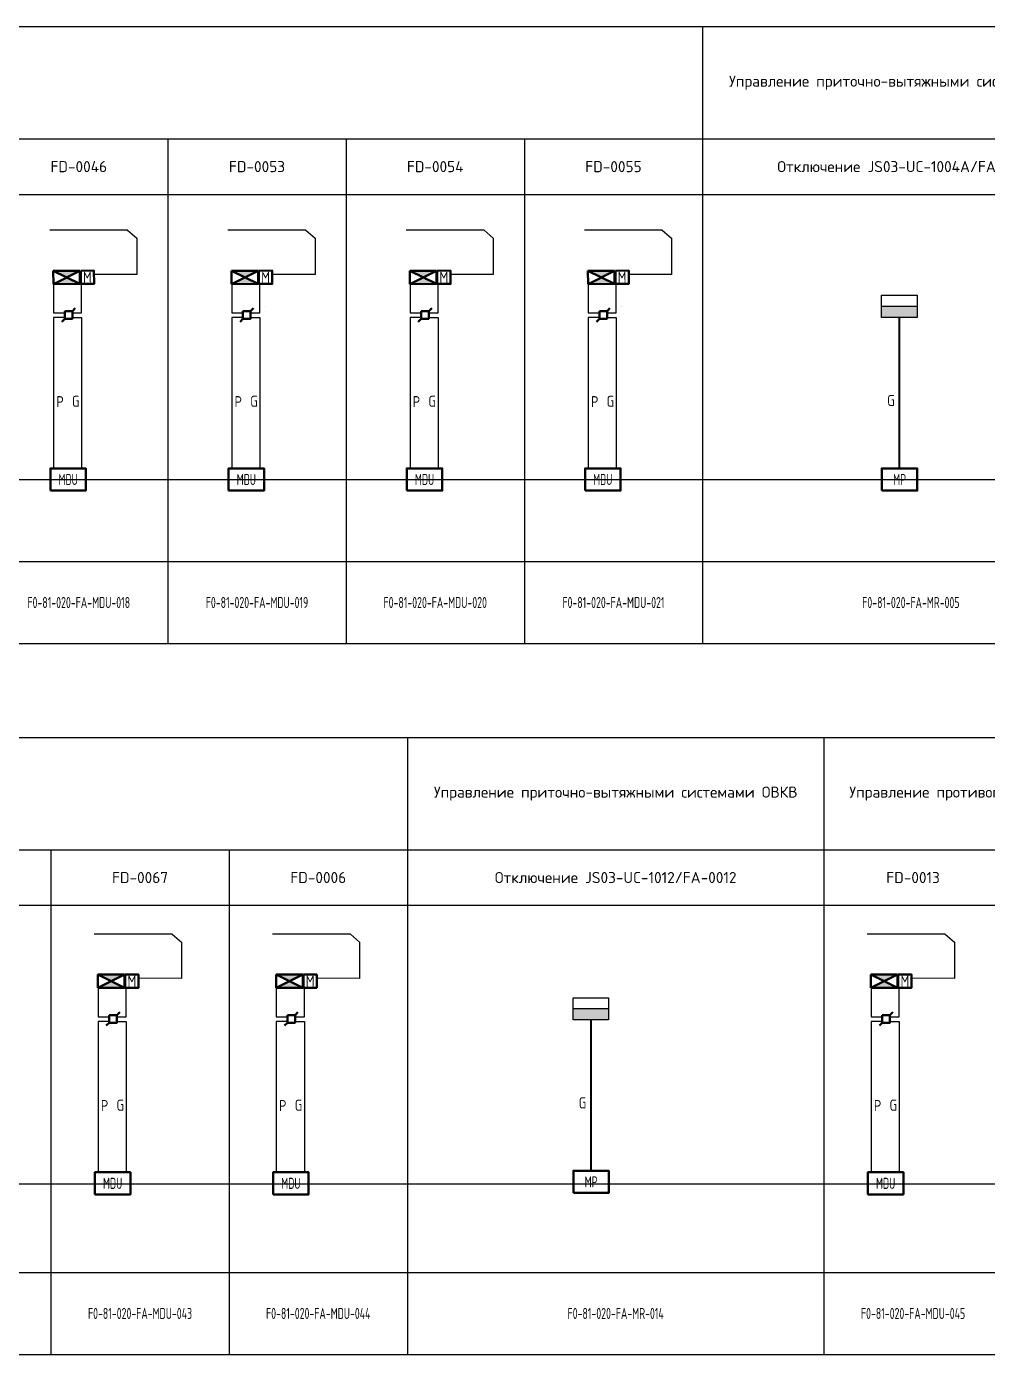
# Model space of a CAD drawing. Header units: millimetres. Extents: x 127230 to 906013, y -355313 to -209225.
# Drawn here: x 704124 to 725807, y -268161 to -238207 of the extents above; entities that cross this region are included whole.
import ezdxf
from ezdxf.enums import TextEntityAlignment as Align

# ---------------------------------------------------------------- set-up
doc = ezdxf.new("R2018")
doc.units = ezdxf.units.MM
doc.linetypes.add('Cплошная', pattern=[0])
for name, color, linetype, lineweight in [('14', 250, 'Continuous', 0), ('АТ_ПС_ИП_025', 1, 'Continuous', 25), ('АТ_ПС_ППКП_025', 5, 'Continuous', 25), ('АТ_ПС_Текст_025', 7, 'Continuous', 25), ('АТ_ПС_Трасса_100', 1, 'Continuous', 100)]:
    doc.layers.add(name, color=color, linetype=linetype, lineweight=lineweight)
doc.layers.add('ПС2', color=230, linetype='Continuous')
doc.styles.add('GLE_OASR_TextStyle', font='GOST2304A.ttf')
doc.styles.get("Standard").update_dxf_attribs({"font": 'gost_0.ttf'})
doc.styles.add('ГОСТ 2.304', font='CS_Gost2304.shx', dxfattribs={"width": 0.8})
doc.styles.add('Текст Т', font='isocpeur.ttf')

# ---------------------------------------------------------------- blocks, each defined once
blk = doc.blocks.new('*T90')
at = {"color": 7, "linetype": 'ByBlock', "transparency": 16777216}
for p, q in [((0, 0), (182448, 0)), ((0, 0), (0, -13917)), ((12084, 0), (12084, -13917)), ((16106, 0), (16106, -13917)), ((48279, 0), (48279, -3786)), ((56323, 0), (56323, -13917)), ((60344, 0), (60344, -13917)), ((68388, 0), (68388, -13917)), ((72409, 0), (72409, -13917)), ((81809, 0), (81809, -13917)), ((91209, 0), (91209, -13917)), ((100609, 0), (100609, -13917)), ((144848, 0), (144848, -13917)), ((154248, 0), (154248, -13917)), ((163648, 0), (163648, -13917)), ((173048, 0), (173048, -13917)), ((182448, 0), (182448, -13917)), ((0, -2533), (12084, -2533)), ((16106, -2533), (182448, -2533)), ((20128, -2533), (20128, -13917)), ((24149, -2533), (24149, -13917)), ((28171, -2533), (28171, -13917)), ((32193, -2533), (32193, -13917)), ((36214, -2533), (36214, -13917)), ((40236, -2533), (40236, -13917)), ((44258, -2533), (44258, -13917)), ((104631, -2533), (104631, -13917)), ((108653, -2533), (108653, -13917)), ((112674, -2533), (112674, -13917)), ((116696, -2533), (116696, -13917)), ((120718, -2533), (120718, -13917)), ((124739, -2533), (124739, -13917)), ((128761, -2533), (128761, -13917)), ((132783, -2533), (132783, -13917)), ((136804, -2533), (136804, -13917)), ((140826, -2533), (140826, -13917)), ((0, -3786), (48279, -3786)), ((56323, -3786), (60344, -3786)), ((68388, -3786), (182448, -3786)), ((0, -12069), (182448, -12069)), ((48279, -12069), (48279, -13917)), ((0, -13917), (182448, -13917))]:
    blk.add_line(p, q, dxfattribs=at)
at = {"color": 0, "linetype": 'ByBlock', "lineweight": -2, "transparency": 16777216}
for p, q in [((48279, -3786), (56323, -3786)), ((48279, -3786), (48279, -12069)), ((60344, -3786), (68388, -3786))]:
    blk.add_line(p, q, dxfattribs=at)
at = {"color": 7, "transparency": 16777216, "char_height": 250, "attachment_point": 5}
for s, insert, width, style in [('Отключение потребителей электропитания по сигналу "Пожар"', (52301, -1266), 8042.13, 'Текст Т'), ('Управление противопожарными клапанами', (58334, -1266), 4020.47, 'Текст Т'), ('Отключение потребителей электропитания по сигналу "Пожар"', (64366, -1266), 8042.13, 'Текст Т'), ('Управление противопожарными клапанами', (70399, -1266), 4020.47, 'Текст Т'), ('Управление противопожарными клапанами', (32193, -1266), 32172.13, 'Текст Т'), ('Управление приточно-вытяжными системами ОВКВ', (77109, -1266), 9398.8, 'Текст Т'), ('Управление приточно-вытяжными системами ОВКВ', (86509, -1266), 9398.8, 'Текст Т'), ('Управление приточно-вытяжными системами ОВКВ', (95909, -1266), 9398.8, 'Текст Т'), ('Управление противопожарными клапанами', (122729, -1266), 44237.13, 'Текст Т'), ('Управление приточно-вытяжными системами ОВКВ', (149548, -1266), 9398.8, 'Текст Т'), ('Управление приточно-вытяжными системами ОВКВ', (158948, -1266), 9398.8, 'Текст Т'), ('Управление приточно-вытяжными системами ОВКВ', (168348, -1266), 9398.8, 'Текст Т'), ('Управление приточно-вытяжными системами ОВКВ', (177748, -1266), 9398.8, 'Текст Т'), ('{\\fGOST type A|b0|i0|c204|p34;\\W1.001;\\C0;Сигнал "Пожар" на IRP-панель СР010, СР011}', (52301, -3160), 8042.13, 'Текст Т'), ('{\\fGOST type A|b0|i0|c204|p34;\\W1.001;\\C0;Сигнал "Пожар" на IRP-панель СР012 СР013}', (64366, -3160), 8042.13, 'Текст Т'), ('Аппаратная пом.137', (6042, -3160), 12083.14, 'Текст Т'), ('FD-0059', (18117, -3160), 4020.47, 'Текст Т'), ('FD-0027', (22139, -3160), 4020.47, 'Текст Т'), ('FD-0034', (26160, -3160), 4020.47, 'Текст Т'), ('FD-0028', (30182, -3160), 4020.47, 'Текст Т'), ('FD-0030', (34204, -3160), 4020.47, 'Текст Т'), ('FD-0062', (46269, -3160), 4020.47, 'Текст Т'), ('FD-0038', (70399, -3160), 4020.47, 'Текст Т'), ('Отключение JS03-UC-1005А/FA-0005А', (77109, -3160), 9398.8, 'Текст Т'), ('Отключение JS03-UC-1005В/FA-0005В', (86509, -3160), 9398.8, 'Текст Т'), ('Отключение JS03-UC-1010/FA-0010', (95909, -3160), 9398.8, 'Текст Т'), ('FD-0065', (106642, -3160), 4020.47, 'Текст Т'), ('FD-0029', (122729, -3160), 4020.47, 'Текст Т'), ('FD-0033', (126750, -3160), 4020.47, 'Текст Т'), ('FD-0046', (130772, -3160), 4020.47, 'Текст Т'), ('FD-0053', (134794, -3160), 4020.47, 'Текст Т'), ('FD-0054', (138815, -3160), 4020.47, 'Текст Т'), ('FD-0055', (142837, -3160), 4020.47, 'Текст Т'), ('Отключение JS03-UC-1004А/FA-0004А', (149548, -3160), 9398.8, 'Текст Т'), ('Отключение JS03-UC-1004В/FA-0004В', (158948, -3160), 9398.8, 'Текст Т'), ('Отключение JS03-UC-1009/FA-0009', (168348, -3160), 9398.8, 'Текст Т'), ('Отключение JS03-UC-1011/FA-0011', (177748, -3160), 9398.8, 'Текст Т'), ('F0-81-020-FA-SIB-001', (14095, -12993), 4020.47, 'ГОСТ 2.304'), ('F0-81-020-FA-MDU-001', (18117, -12993), 4020.47, 'ГОСТ 2.304'), ('F0-81-020-FA-MDU-002', (22139, -12993), 4020.47, 'ГОСТ 2.304'), ('F0-81-020-FA-MDU-003', (26160, -12993), 4020.47, 'ГОСТ 2.304'), ('F0-81-020-FA-MDU-004', (30182, -12993), 4020.47, 'ГОСТ 2.304'), ('F0-81-020-FA-MDU-005', (34204, -12993), 4020.47, 'ГОСТ 2.304'), ('F0-81-020-FA-MDU-006', (38225, -12993), 4020.47, 'ГОСТ 2.304'), ('F0-81-020-FA-MDU-007', (42247, -12993), 4020.47, 'ГОСТ 2.304'), ('F0-81-020-FA-MDU-008', (46269, -12993), 4020.47, 'ГОСТ 2.304'), ('F0-81-020-FA-MR-015, F0-81-020-FA-MR-016', (52301, -12993), 8042.13, 'ГОСТ 2.304'), ('F0-81-020-FA-MDU-009', (58334, -12993), 4020.47, 'ГОСТ 2.304'), ('F0-81-020-FA-MR-017, F0-81-020-FA-MR-018', (64366, -12993), 8042.13, 'ГОСТ 2.304'), ('F0-81-020-FA-MDU-010', (70399, -12993), 4020.47, 'ГОСТ 2.304'), ('F0-81-020-FA-MR-009', (77109, -12993), 9398.8, 'ГОСТ 2.304'), ('F0-81-020-FA-MR-010', (86509, -12993), 9398.8, 'ГОСТ 2.304'), ('F0-81-020-FA-MR-011', (95909, -12993), 9398.8, 'ГОСТ 2.304'), ('F0-81-020-FA-MDU-011', (102620, -12993), 4020.47, 'ГОСТ 2.304'), ('F0-81-020-FA-MDU-012', (106642, -12993), 4020.47, 'ГОСТ 2.304'), ('F0-81-020-FA-MDU-013', (110664, -12993), 4020.47, 'ГОСТ 2.304'), ('F0-81-020-FA-MDU-014', (114685, -12993), 4020.47, 'ГОСТ 2.304'), ('F0-81-020-FA-MDU-015', (118707, -12993), 4020.47, 'ГОСТ 2.304'), ('F0-81-020-FA-MDU-016', (122729, -12993), 4020.47, 'ГОСТ 2.304'), ('F0-81-020-FA-MDU-017', (126750, -12993), 4020.47, 'ГОСТ 2.304'), ('F0-81-020-FA-MDU-018', (130772, -12993), 4020.47, 'ГОСТ 2.304'), ('F0-81-020-FA-MDU-019', (134794, -12993), 4020.47, 'ГОСТ 2.304'), ('F0-81-020-FA-MDU-020', (138815, -12993), 4020.47, 'ГОСТ 2.304'), ('F0-81-020-FA-MDU-021', (142837, -12993), 4020.47, 'ГОСТ 2.304'), ('F0-81-020-FA-MR-005', (149548, -12993), 9398.8, 'ГОСТ 2.304'), ('F0-81-020-FA-MR-006', (158948, -12993), 9398.8, 'ГОСТ 2.304'), ('F0-81-020-FA-MR-007', (168348, -12993), 9398.8, 'ГОСТ 2.304'), ('F0-81-020-FA-MR-008', (177748, -12993), 9398.8, 'ГОСТ 2.304')]:
    blk.add_mtext(s, dxfattribs=dict(at, insert=insert, width=width, style=style))
at = {"color": 0, "transparency": 16777216, "char_height": 250, "attachment_point": 5}
for s, insert, width in [('Контроллер системы пожарной автоматики', (6042, -1266), 12083.14), ('{\\fISOCPEUR|b0|i0|c204|p34;\\T0.95;\\C7;Отключение систем ОВКВ}', (14095, -1893), 4020.47)]:
    blk.add_mtext(s, dxfattribs=dict(at, insert=insert, width=width))
at = {"transparency": 16777216, "char_height": 250, "width": 4020.47, "attachment_point": 5, "style": 'Текст Т'}
for s, insert in [('FD-0063', (38225, -3160)), ('FD-0060', (42247, -3160)), ('FD-0032', (58334, -3160)), ('FD-0037', (102620, -3160)), ('FD-0066', (110664, -3160)), ('FD-0079', (114685, -3160)), ('FD-0078', (118707, -3160))]:
    blk.add_mtext(s, dxfattribs=dict(at, insert=insert))
blk = doc.blocks.new('*U53')
at = {"color": 0, "lineweight": 30, "width": 1.001, "flags": 104}
blk.add_attdef('ТЕКСТ1', text='', height=2.5, dxfattribs=at).set_placement((0.55, 3.27), align=Align.TOP_LEFT)
at = {"color": 0, "lineweight": 0}
blk.add_wipeout([(0, 4.3), (16.02, 4.3), (16.02, 0), (0, 0)], dxfattribs=at)
blk = doc.blocks.new('*U54')
at = {"color": 0, "lineweight": 30, "width": 1.001, "flags": 104}
blk.add_attdef('ТЕКСТ1', text='', height=2.5, dxfattribs=at).set_placement((0.55, 3.27), align=Align.TOP_LEFT)
at = {"color": 0, "lineweight": 0}
blk.add_wipeout([(0, 4.3), (21.07, 4.3), (21.07, 0), (0, 0)], dxfattribs=at)
blk = doc.blocks.new('*U49')
at = {"linetype": 'Continuous', "lineweight": 25}
blk.add_wipeout([(-1.5, -1.5), (-1.5, 1.5), (1.5, 1.5), (1.5, -1.5)], dxfattribs=at)
at = {"color": 0, "linetype": 'Continuous', "lineweight": -2}
for p, q in [((1.5, 1.5), (2.63, 2.63)), ((-1.5, -1.5), (-2.63, -2.63))]:
    blk.add_line(p, q, dxfattribs=at)
blk.add_lwpolyline([(-1.5, 1.5), (1.5, 1.5), (1.5, -1.5), (-1.5, -1.5)], close=True, dxfattribs=at)
blk = doc.blocks.new('*U52')
at = {"linetype": 'Continuous', "lineweight": -2}
h = blk.add_hatch(color=0, dxfattribs=at)
h.dxf.hatch_style = 1
h.paths.add_polyline_path([(-6, 2.97), (-2.98, 1.48), (0, 2.97)])
h.paths.add_polyline_path([(-2.98, 1.48), (-6, -0.03), (0, -0.03), (0, 0)])
at = {"color": 0, "linetype": 'Continuous', "lineweight": -2}
for p, q in [((-6, -0.03), (-6, 2.97)), ((0, 2.97), (-6, 2.97)), ((-6, 2.97), (0, 0)), ((-6, -0.03), (0, 2.97)), ((0, -0.03), (0, 2.97)), ((0, 1.47), (0.18, 1.47)), ((-6, -0.03), (0, -0.03))]:
    blk.add_line(p, q, dxfattribs=at)
blk.add_lwpolyline([(0.18, 2.97), (3.18, 2.97), (3.18, -0.03), (0.18, -0.03)], close=True, dxfattribs=at)
at = {"color": 0, "linetype": 'Continuous', "lineweight": -2, "style": 'GLE_OASR_TextStyle'}
blk.add_text('М', height=2.5, dxfattribs=at).set_placement((1.68, 1.47), align=Align.MIDDLE_CENTER)
blk = doc.blocks.new('*U51')
at = {"color": 0, "linetype": 'Continuous', "lineweight": -2}
blk.add_lwpolyline([(-8, -0.03), (0, -0.03), (0, 4.97), (-8, 4.97)], close=True, dxfattribs=at)
at = {"color": 0, "linetype": 'Continuous', "lineweight": -2, "style": 'ГОСТ 2.304', "width": 0.8, "flags": 4}
blk.add_attdef('НАДПИСЬ', text='', height=2.5, dxfattribs=at).set_placement((-4, 2.47), align=Align.MIDDLE_CENTER)
blk = doc.blocks.new('*U50')
at = {"color": 0, "lineweight": 0}
blk.add_wipeout([(-2.08, 6.13), (-19.65, 6.12), (-19.65, 1.83), (-2.08, 1.83)], dxfattribs=at)
at = {"color": 0, "linetype": 'Cплошная', "lineweight": 25}
for q in [(-19.65, 1.83), (0, 0)]:
    blk.add_line((-2.08, 1.83), q, dxfattribs=at)
at = {"color": 0, "lineweight": 30, "flags": 104}
blk.add_attdef('ТЕКСТ1', text='', height=2.5, dxfattribs=at).set_placement((-2.99, 5.1), align=Align.TOP_RIGHT)
blk = doc.blocks.new('*U59')
at = {"color": 0, "linetype": 'Continuous', "lineweight": -2}
blk.add_lwpolyline([(-8, -0.03), (0, -0.03), (0, 4.97), (-8, 4.97)], close=True, dxfattribs=at)
at = {"color": 0, "linetype": 'Continuous', "lineweight": -2, "style": 'ГОСТ 2.304', "width": 0.8, "flags": 4}
blk.add_attdef('НАДПИСЬ', text='', height=2.5, dxfattribs=at).set_placement((-4, 2.47), align=Align.MIDDLE_CENTER)
blk = doc.blocks.new('*U61')
at = {"linetype": 'Continuous', "lineweight": -2, "ltscale": 100}
h = blk.add_hatch(color=0, dxfattribs=at)
h.dxf.hatch_style = 1
h.paths.add_polyline_path([(0, 0), (0, 2.5), (-8, 2.5), (-8, 0)])
at = {"color": 0, "linetype": 'Continuous', "lineweight": -2, "ltscale": 100}
blk.add_line((0, 2.5), (-8, 2.5), dxfattribs=at)
at = {"color": 0, "linetype": 'Continuous', "lineweight": -2}
blk.add_lwpolyline([(-8, 0), (-8, 5), (0, 5), (0, 0)], close=True, dxfattribs=at)
blk = doc.blocks.new('*T92')
at = {"color": 7, "linetype": 'ByBlock', "transparency": 16777216}
for p, q in [((0, 0), (178407, 0)), ((0, 0), (0, -13917)), ((60325, 0), (60325, -13917)), ((69725, 0), (69725, -13917)), ((79125, 0), (79125, -13917)), ((88525, 0), (88525, -13917)), ((97925, 0), (97925, -13917)), ((143520, 0), (143520, -13917)), ((151563, 0), (151563, -13917)), ((160963, 0), (160963, -13917)), ((170363, 0), (170363, -13917)), ((178407, 0), (178407, -13917)), ((0, -2533), (178407, -2533)), ((4022, -2533), (4022, -13917)), ((8043, -2533), (8043, -13917)), ((12065, -2533), (12065, -13917)), ((16087, -2533), (16087, -13917)), ((20108, -2533), (20108, -13917)), ((24130, -2533), (24130, -13917)), ((28152, -2533), (28152, -13917)), ((32173, -2533), (32173, -13917)), ((36195, -2533), (36195, -13917)), ((40217, -2533), (40217, -13917)), ((44238, -2533), (44238, -13917)), ((48260, -2533), (48260, -13917)), ((52282, -2533), (52282, -13917)), ((56303, -2533), (56303, -13917)), ((101947, -2533), (101947, -13917)), ((105968, -2533), (105968, -13917)), ((109990, -2533), (109990, -13917)), ((114012, -2533), (114012, -13917)), ((118033, -2533), (118033, -13917)), ((122055, -2533), (122055, -13917)), ((126077, -2533), (126077, -13917)), ((130098, -2533), (130098, -13917)), ((134120, -2533), (134120, -13917)), ((147542, -2533), (147542, -13917)), ((174385, -2533), (174385, -13917)), ((0, -3786), (178407, -3786)), ((0, -12069), (178407, -12069)), ((0, -13917), (178407, -13917))]:
    blk.add_line(p, q, dxfattribs=at)
at = {"color": 0, "linetype": 'ByBlock', "lineweight": -2, "transparency": 16777216}
blk.add_line((134120, 0), (134120, -2533), dxfattribs=at)
at = {"color": 7, "transparency": 16777216, "char_height": 250, "attachment_point": 5}
for s, insert, width, style in [('Управление противопожарными клапанами', (30162, -1266), 60323.8, 'Текст Т'), ('Управление приточно-вытяжными системами ОВКВ', (65025, -1266), 9398.8, 'Текст Т'), ('Управление приточно-вытяжными системами ОВКВ', (74425, -1266), 9398.8, 'Текст Т'), ('Управление приточно-вытяжными системами ОВКВ', (83825, -1266), 9398.8, 'Текст Т'), ('Управление приточно-вытяжными системами ОВКВ', (93225, -1266), 9398.8, 'Текст Т'), ('Управление приточно-вытяжными системами ОВКВ', (138820, -1266), 9398.8, 'Текст Т'), ('Управление приточно-вытяжными системами ОВКВ', (156263, -1266), 9398.8, 'Текст Т'), ('Управление приточно-вытяжными системами ОВКВ', (165663, -1266), 9398.8, 'Текст Т'), ('FD-0048', (2011, -3160), 4020.47, 'Текст Т'), ('FD-0049', (6032, -3160), 4020.47, 'Текст Т'), ('FD-0044', (10054, -3160), 4020.47, 'Текст Т'), ('FD-0051', (14076, -3160), 4020.47, 'Текст Т'), ('FD-0052', (18097, -3160), 4020.47, 'Текст Т'), ('FD-0042', (22119, -3160), 4020.47, 'Текст Т'), ('FD-0043', (26141, -3160), 4020.47, 'Текст Т'), ('FD-0011', (30162, -3160), 4020.47, 'Текст Т'), ('FD-0007', (34184, -3160), 4020.47, 'Текст Т'), ('FD-0009', (38206, -3160), 4020.47, 'Текст Т'), ('FD-0010', (42227, -3160), 4020.47, 'Текст Т'), ('FD-0018', (46249, -3160), 4020.47, 'Текст Т'), ('FD-0015', (50271, -3160), 4020.47, 'Текст Т'), ('FD-0016', (54292, -3160), 4020.47, 'Текст Т'), ('FD-0017', (58314, -3160), 4020.47, 'Текст Т'), ('Отключение JS03-UC-1001/FA-0001', (65025, -3160), 9398.8, 'Текст Т'), ('Отключение JS03-UC-1002А/FA-0002А', (74425, -3160), 9398.8, 'Текст Т'), ('Отключение JS03-UC-1003/FA-0003', (83825, -3160), 9398.8, 'Текст Т'), ('Отключение JS03-UC-1007/FA-0007', (93225, -3160), 9398.8, 'Текст Т'), ('FD-0019', (99936, -3160), 4020.47, 'Текст Т'), ('FD-0020', (103957, -3160), 4020.47, 'Текст Т'), ('FD-0021', (107979, -3160), 4020.47, 'Текст Т'), ('FD-0002', (112001, -3160), 4020.47, 'Текст Т'), ('FD-0005', (116022, -3160), 4020.47, 'Текст Т'), ('FD-0017', (120044, -3160), 4020.47, 'Текст Т'), ('FD-0056', (124066, -3160), 4020.47, 'Текст Т'), ('FD-0067', (128087, -3160), 4020.47, 'Текст Т'), ('FD-0006', (132109, -3160), 4020.47, 'Текст Т'), ('Отключение JS03-UC-1012/FA-0012', (138820, -3160), 9398.8, 'Текст Т'), ('FD-0013', (145531, -3160), 4020.47, 'Текст Т'), ('FD-0072', (149552, -3160), 4020.47, 'Текст Т'), ('Отключение JS03-UC-1006/FA-0002В', (156263, -3160), 9398.8, 'Текст Т'), ('Отключение JS03-UC-1008/FA-0008', (165663, -3160), 9398.8, 'Текст Т'), ('FD-0014', (172374, -3160), 4020.47, 'Текст Т'), ('FD-0012', (176396, -3160), 4020.47, 'Текст Т'), ('F0-81-020-FA-MDU-022', (2011, -12993), 4020.47, 'ГОСТ 2.304'), ('F0-81-020-FA-MDU-023', (6032, -12993), 4020.47, 'ГОСТ 2.304'), ('F0-81-020-FA-MDU-024', (10054, -12993), 4020.47, 'ГОСТ 2.304'), ('F0-81-020-FA-MDU-025', (14076, -12993), 4020.47, 'ГОСТ 2.304'), ('F0-81-020-FA-MDU-026', (18097, -12993), 4020.47, 'ГОСТ 2.304'), ('F0-81-020-FA-MDU-027', (22119, -12993), 4020.47, 'ГОСТ 2.304'), ('F0-81-020-FA-MDU-028', (26141, -12993), 4020.47, 'ГОСТ 2.304'), ('F0-81-020-FA-MDU-049', (30162, -12993), 4020.47, 'ГОСТ 2.304'), ('F0-81-020-FA-MDU-029', (34184, -12993), 4020.47, 'ГОСТ 2.304'), ('F0-81-020-FA-MDU-030', (38206, -12993), 4020.47, 'ГОСТ 2.304'), ('F0-81-020-FA-MDU-031', (42227, -12993), 4020.47, 'ГОСТ 2.304'), ('F0-81-020-FA-MDU-032', (46249, -12993), 4020.47, 'ГОСТ 2.304'), ('F0-81-020-FA-MDU-033', (50271, -12993), 4020.47, 'ГОСТ 2.304'), ('F0-81-020-FA-MDU-034', (54292, -12993), 4020.47, 'ГОСТ 2.304'), ('F0-81-020-FA-MDU-035', (58314, -12993), 4020.47, 'ГОСТ 2.304'), ('F0-81-020-FA-MR-001', (65025, -12993), 9398.8, 'ГОСТ 2.304'), ('F0-81-020-FA-MR-002', (74425, -12993), 9398.8, 'ГОСТ 2.304'), ('F0-81-020-FA-MR-003', (83825, -12993), 9398.8, 'ГОСТ 2.304'), ('F0-81-020-FA-MR-004', (93225, -12993), 9398.8, 'ГОСТ 2.304'), ('F0-81-020-FA-MDU-036', (99936, -12993), 4020.47, 'ГОСТ 2.304'), ('F0-81-020-FA-MDU-037', (103957, -12993), 4020.47, 'ГОСТ 2.304'), ('F0-81-020-FA-MDU-038', (107979, -12993), 4020.47, 'ГОСТ 2.304'), ('F0-81-020-FA-MDU-039', (112001, -12993), 4020.47, 'ГОСТ 2.304'), ('F0-81-020-FA-MDU-040', (116022, -12993), 4020.47, 'ГОСТ 2.304'), ('F0-81-020-FA-MDU-041', (120044, -12993), 4020.47, 'ГОСТ 2.304'), ('F0-81-020-FA-MDU-042', (124066, -12993), 4020.47, 'ГОСТ 2.304'), ('F0-81-020-FA-MDU-043', (128087, -12993), 4020.47, 'ГОСТ 2.304'), ('F0-81-020-FA-MDU-044', (132109, -12993), 4020.47, 'ГОСТ 2.304'), ('F0-81-020-FA-MR-014', (138820, -12993), 9398.8, 'ГОСТ 2.304'), ('F0-81-020-FA-MDU-045', (145531, -12993), 4020.47, 'ГОСТ 2.304'), ('F0-81-020-FA-MDU-046', (149552, -12993), 4020.47, 'ГОСТ 2.304'), ('F0-81-020-FA-MR-012', (156263, -12993), 9398.8, 'ГОСТ 2.304'), ('F0-81-020-FA-MR-013', (165663, -12993), 9398.8, 'ГОСТ 2.304'), ('F0-81-020-FA-MDU-047', (172374, -12993), 4020.47, 'ГОСТ 2.304'), ('F0-81-020-FA-MDU-048', (176396, -12993), 4020.47, 'ГОСТ 2.304')]:
    blk.add_mtext(s, dxfattribs=dict(at, insert=insert, width=width, style=style))
at = {"color": 0, "transparency": 16777216, "char_height": 250, "attachment_point": 5, "style": 'Текст Т'}
for insert, width in [((116022, -1266), 36193.8), ((147542, -1266), 8042.13), ((174385, -1266), 8042.13)]:
    blk.add_mtext('{\\C7;Управление противопожарными клапанами}', dxfattribs=dict(at, insert=insert, width=width))

msp = doc.modelspace()

# ---------------------------------------------------------------- linework, layer by layer
at = {"layer": '14', "color": 6, "lineweight": 25}
for points in [[(704734, -244015), (704734, -244665), (704985, -244665)], [(708755, -244015), (708755, -244665), (709007, -244665)], [(712777, -244015), (712777, -244665), (713029, -244665)], [(716799, -244015), (716799, -244665), (717050, -244665)], [(705738, -259893), (705738, -260543), (705990, -260543)], [(709760, -259893), (709760, -260543), (710012, -260543)], [(723182, -259893), (723182, -260543), (723434, -260543)]]:
    msp.add_lwpolyline(points, dxfattribs=at)
at = {"layer": 'АТ_ПС_Трасса_100', "color": 92, "lineweight": 25, "ltscale": 100}
for points in [[(705158, -244665), (705366, -244665), (705366, -244016)], [(709180, -244665), (709388, -244665), (709388, -244016)], [(713201, -244665), (713409, -244665), (713409, -244016)], [(717223, -244665), (717431, -244665), (717431, -244016)], [(705158, -244772), (705366, -244772), (705366, -248174)], [(709180, -244772), (709388, -244772), (709388, -248174)], [(713201, -244772), (713409, -244772), (713409, -248174)], [(717223, -244772), (717431, -244772), (717431, -248174)], [(706163, -260543), (706371, -260543), (706371, -259894)], [(710184, -260543), (710393, -260543), (710393, -259894)], [(723606, -260543), (723814, -260543), (723814, -259894)], [(706163, -260650), (706371, -260650), (706371, -264052)], [(710184, -260650), (710393, -260650), (710393, -264052)], [(723606, -260650), (723814, -260650), (723814, -264052)]]:
    msp.add_lwpolyline(points, dxfattribs=at)
at = {"layer": 'АТ_ПС_Трасса_100', "color": 6, "lineweight": 25, "ltscale": 100}
for points in [[(704985, -244772), (704734, -244772), (704734, -248174)], [(709007, -244772), (708755, -244772), (708755, -248174)], [(713029, -244772), (712777, -244772), (712777, -248174)], [(717050, -244772), (716799, -244772), (716799, -248174)], [(705990, -260650), (705738, -260650), (705738, -264052)], [(710012, -260650), (709760, -260650), (709760, -264052)], [(723434, -260650), (723182, -260650), (723182, -264052)]]:
    msp.add_lwpolyline(points, dxfattribs=at)

# ---------------------------------------------------------------- block references
for name, p in [('*T90', (574531, -238207)), ('*T92', (578598, -254244))]:
    msp.add_blockref(name, p)
at = {"layer": 'ПС2', "color": 5, "lineweight": 50, "transparency": 33554687, "xscale": 100, "yscale": 100, "zscale": 100, "rotation": 0.1250381865928775}
for p in [(705329, -244011), (709351, -244011), (713373, -244011), (717394, -244011), (706334, -259889), (710356, -259889), (723777, -259889)]:
    msp.add_blockref('*U52', p, dxfattribs=at)

# ---------------------------------------------------------------- texts
at = {"layer": 'АТ_ПС_Текст_025', "char_height": 250, "attachment_point": 5, "style": 'GLE_OASR_TextStyle'}
for s, insert in [('G', (723630, -246642)), ('P', (704880, -246669)), ('G', (705235, -246661)), ('P', (708901, -246669)), ('G', (709257, -246661)), ('P', (712923, -246669)), ('G', (713278, -246661)), ('P', (716945, -246669)), ('G', (717300, -246661)), ('G', (716670, -262487)), ('P', (705885, -262547)), ('G', (706240, -262539)), ('P', (709906, -262547)), ('G', (710262, -262539)), ('P', (723328, -262547)), ('G', (723683, -262539))]:
    msp.add_mtext_dynamic_manual_height_columns(s, width=1237.88, gutter_width=12.5, heights=[0], dxfattribs=dict(at, insert=insert))

# ---------------------------------------------------------------- next in the draw order: block references
at = {"layer": 'АТ_ПС_ИП_025', "lineweight": 50, "xscale": 57.51779866433964, "yscale": 57.51779866433964, "zscale": 57.51779866433964}
for p in [(705072, -244714), (709093, -244714), (713115, -244714), (717137, -244714), (706076, -260593), (710098, -260593), (723520, -260593)]:
    msp.add_blockref('*U49', p, dxfattribs=at)
at = {"layer": 'АТ_ПС_Текст_025', "linetype": 'Continuous'}
ref = msp.add_blockref('*U50', (706613, -242983), dxfattribs=dict(at, xscale=100, yscale=100, zscale=100))
lines = msp.add_mtext('230 В AC*** ', dxfattribs={"layer": '0', "color": 0, "insert": (706314, -242473), "char_height": 2.5, "attachment_point": 1})
ref.add_attrib('ТЕКСТ1', '', (706314, -242473), dxfattribs={"flags": 104}).embed_mtext(lines)
ref = msp.add_blockref('*U50', (710635, -242983), dxfattribs=dict(at, xscale=100, yscale=100, zscale=100))
lines = msp.add_mtext('230 В AC*** ', dxfattribs={"layer": '0', "color": 0, "insert": (710336, -242473), "char_height": 2.5, "attachment_point": 1})
ref.add_attrib('ТЕКСТ1', '', (710336, -242473), dxfattribs={"flags": 104}).embed_mtext(lines)
ref = msp.add_blockref('*U50', (714657, -242983), dxfattribs=dict(at, xscale=100, yscale=100, zscale=100))
lines = msp.add_mtext('230 В AC*** ', dxfattribs={"layer": '0', "color": 0, "insert": (714358, -242473), "char_height": 2.5, "attachment_point": 1})
ref.add_attrib('ТЕКСТ1', '', (714358, -242473), dxfattribs={"flags": 104}).embed_mtext(lines)
ref = msp.add_blockref('*U50', (718678, -242983), dxfattribs=dict(at, xscale=100, yscale=100, zscale=100))
lines = msp.add_mtext('230 В AC*** ', dxfattribs={"layer": '0', "color": 0, "insert": (718379, -242473), "char_height": 2.5, "attachment_point": 1})
ref.add_attrib('ТЕКСТ1', '', (718379, -242473), dxfattribs={"flags": 104}).embed_mtext(lines)
at = {"layer": 'АТ_ПС_Текст_025', "transparency": 33554636}
ref = msp.add_blockref('*U53', (705425, -244840), dxfattribs=dict(at, xscale=99.99980000000001, yscale=99.99980000000001, zscale=99.99980000000001))
lines = msp.add_mtext('\\W1.0010;*FA-XK-018', dxfattribs={"layer": '0', "color": 0, "insert": (705479, -244513), "char_height": 2.5, "attachment_point": 1})
ref.add_attrib('ТЕКСТ1', '', (705479, -244513), dxfattribs={"flags": 104}).embed_mtext(lines)
ref = msp.add_blockref('*U53', (709446, -244840), dxfattribs=dict(at, xscale=99.99980000000001, yscale=99.99980000000001, zscale=99.99980000000001))
lines = msp.add_mtext('\\W1.0010;*FA-XK-019', dxfattribs={"layer": '0', "color": 0, "insert": (709501, -244513), "char_height": 2.5, "attachment_point": 1})
ref.add_attrib('ТЕКСТ1', '', (709501, -244513), dxfattribs={"flags": 104}).embed_mtext(lines)
ref = msp.add_blockref('*U53', (713468, -244840), dxfattribs=dict(at, xscale=99.99980000000001, yscale=99.99980000000001, zscale=99.99980000000001))
lines = msp.add_mtext('\\W1.0010;*FA-XK-020', dxfattribs={"layer": '0', "color": 0, "insert": (713523, -244513), "char_height": 2.5, "attachment_point": 1})
ref.add_attrib('ТЕКСТ1', '', (713523, -244513), dxfattribs={"flags": 104}).embed_mtext(lines)
ref = msp.add_blockref('*U53', (717490, -244840), dxfattribs=dict(at, xscale=99.99980000000001, yscale=99.99980000000001, zscale=99.99980000000001))
lines = msp.add_mtext('\\W1.0010;*FA-XK-021', dxfattribs={"layer": '0', "color": 0, "insert": (717544, -244513), "char_height": 2.5, "attachment_point": 1})
ref.add_attrib('ТЕКСТ1', '', (717544, -244513), dxfattribs={"flags": 104}).embed_mtext(lines)
at = {"layer": 'АТ_ПС_Текст_025', "transparency": 33554636, "xscale": 99.99980000000001, "yscale": 99.99980000000001, "zscale": 99.99980000000001, "rotation": 90.0000000004073}
for p in [(704618, -247403), (705883, -247403), (708639, -247403), (709905, -247403), (712661, -247403), (713926, -247403), (716683, -247403), (717948, -247403), (705622, -263281), (706888, -263281), (709644, -263281), (710909, -263281), (723066, -263281), (724331, -263281)]:
    msp.add_blockref('*U54', p, dxfattribs=at)
at = {"layer": 'АТ_ПС_Текст_025', "linetype": 'Continuous'}
ref = msp.add_blockref('*U50', (707618, -258861), dxfattribs=dict(at, xscale=100, yscale=100, zscale=100))
lines = msp.add_mtext('230 В AC*** ', dxfattribs={"layer": '0', "color": 0, "insert": (707319, -258351), "char_height": 2.5, "attachment_point": 1})
ref.add_attrib('ТЕКСТ1', '', (707319, -258351), dxfattribs={"flags": 104}).embed_mtext(lines)
ref = msp.add_blockref('*U50', (711640, -258861), dxfattribs=dict(at, xscale=100, yscale=100, zscale=100))
lines = msp.add_mtext('240 В AC*** ', dxfattribs={"layer": '0', "color": 0, "insert": (711341, -258351), "char_height": 2.5, "attachment_point": 1})
ref.add_attrib('ТЕКСТ1', '', (711341, -258351), dxfattribs={"flags": 104}).embed_mtext(lines)
ref = msp.add_blockref('*U50', (725061, -258861), dxfattribs=dict(at, xscale=100, yscale=100, zscale=100))
lines = msp.add_mtext('240 В AC*** ', dxfattribs={"layer": '0', "color": 0, "insert": (724763, -258351), "char_height": 2.5, "attachment_point": 1})
ref.add_attrib('ТЕКСТ1', '', (724763, -258351), dxfattribs={"flags": 104}).embed_mtext(lines)
at = {"layer": 'АТ_ПС_Текст_025', "transparency": 33554636}
ref = msp.add_blockref('*U53', (706429, -260718), dxfattribs=dict(at, xscale=99.99980000000001, yscale=99.99980000000001, zscale=99.99980000000001))
lines = msp.add_mtext('\\W1.0010;*FA-XK-043', dxfattribs={"layer": '0', "color": 0, "insert": (706484, -260391), "char_height": 2.5, "attachment_point": 1})
ref.add_attrib('ТЕКСТ1', '', (706484, -260391), dxfattribs={"flags": 104}).embed_mtext(lines)
ref = msp.add_blockref('*U53', (710451, -260718), dxfattribs=dict(at, xscale=99.99980000000001, yscale=99.99980000000001, zscale=99.99980000000001))
lines = msp.add_mtext('\\W1.0010;*FA-XK-044', dxfattribs={"layer": '0', "color": 0, "insert": (710506, -260391), "char_height": 2.5, "attachment_point": 1})
ref.add_attrib('ТЕКСТ1', '', (710506, -260391), dxfattribs={"flags": 104}).embed_mtext(lines)
ref = msp.add_blockref('*U53', (723873, -260718), dxfattribs=dict(at, xscale=99.99980000000001, yscale=99.99980000000001, zscale=99.99980000000001))
lines = msp.add_mtext('\\W1.0010;*FA-XK-045', dxfattribs={"layer": '0', "color": 0, "insert": (723927, -260391), "char_height": 2.5, "attachment_point": 1})
ref.add_attrib('ТЕКСТ1', '', (723927, -260391), dxfattribs={"flags": 104}).embed_mtext(lines)

# ---------------------------------------------------------------- next in the draw order: wipeouts: each hides what was drawn before it
at = {"lineweight": 25}
for points in [[(704662, -248174), (705462, -248174), (705462, -248674), (704662, -248674)], [(708684, -248174), (709484, -248174), (709484, -248674), (708684, -248674)], [(712706, -248174), (713506, -248174), (713506, -248674), (712706, -248674)], [(716727, -248174), (717527, -248174), (717527, -248674), (716727, -248674)], [(723424, -248174), (724224, -248174), (724224, -248674), (723424, -248674)], [(705667, -264052), (706467, -264052), (706467, -264552), (705667, -264552)], [(709689, -264052), (710489, -264052), (710489, -264552), (709689, -264552)], [(716463, -264019), (717263, -264019), (717263, -264519), (716463, -264519)], [(723110, -264052), (723910, -264052), (723910, -264552), (723110, -264552)]]:
    msp.add_wipeout(points, dxfattribs=at).dxf.layer = 'АТ_ПС_Трасса_100'

# ---------------------------------------------------------------- next in the draw order: linework, layer by layer
at = {"layer": '14', "color": 6, "lineweight": 25}
for points in [[(706613, -242983), (706613, -243802), (705647, -243797)], [(710635, -242983), (710635, -243802), (709668, -243797)], [(714657, -242983), (714657, -243802), (713690, -243797)], [(718678, -242983), (718678, -243802), (717712, -243797)], [(707618, -258861), (707618, -259680), (706651, -259676)], [(711640, -258861), (711640, -259680), (710673, -259676)], [(725061, -258861), (725061, -259680), (724095, -259676)]]:
    msp.add_lwpolyline(points, dxfattribs=at)
at = {"layer": 'АТ_ПС_Трасса_100', "color": 3, "linetype": 'Cплошная', "lineweight": 40, "transparency": 33554687}
for points in [[(723824, -248174), (723824, -244772)], [(716863, -264019), (716863, -260618)]]:
    msp.add_lwpolyline(points, dxfattribs=at)

# ---------------------------------------------------------------- next in the draw order: block references
at = {"layer": 'АТ_ПС_ИП_025', "lineweight": 50, "transparency": 33554687}
ref = msp.add_blockref('*U59', (724223, -248670), dxfattribs=dict(at, xscale=100, yscale=100, zscale=100))
ref.add_attrib('НАДПИСЬ', 'МР', dxfattribs={"layer": '0', "color": 0, "linetype": 'Continuous', "lineweight": -2, "height": 250, "style": 'ГОСТ 2.304', "width": 0.8}).set_placement((723824, -248424), align=Align.MIDDLE_CENTER)
ref = msp.add_blockref('*U59', (717263, -264516), dxfattribs=dict(at, xscale=100, yscale=100, zscale=100))
ref.add_attrib('НАДПИСЬ', 'МР', dxfattribs={"layer": '0', "color": 0, "linetype": 'Continuous', "lineweight": -2, "height": 250, "style": 'ГОСТ 2.304', "width": 0.8}).set_placement((716863, -264269), align=Align.MIDDLE_CENTER)
at = {"layer": 'АТ_ПС_ППКП_025', "color": 1, "linetype": 'Continuous', "lineweight": 50}
ref = msp.add_blockref('*U51', (705462, -248670), dxfattribs=dict(at, xscale=100, yscale=100, zscale=100))
ref.add_attrib('НАДПИСЬ', 'MDU', dxfattribs={"layer": '0', "color": 0, "linetype": 'Continuous', "lineweight": -2, "height": 250, "style": 'ГОСТ 2.304', "width": 0.8}).set_placement((705062, -248424), align=Align.MIDDLE_CENTER)
ref = msp.add_blockref('*U51', (709484, -248670), dxfattribs=dict(at, xscale=100, yscale=100, zscale=100))
ref.add_attrib('НАДПИСЬ', 'MDU', dxfattribs={"layer": '0', "color": 0, "linetype": 'Continuous', "lineweight": -2, "height": 250, "style": 'ГОСТ 2.304', "width": 0.8}).set_placement((709084, -248424), align=Align.MIDDLE_CENTER)
ref = msp.add_blockref('*U51', (713505, -248670), dxfattribs=dict(at, xscale=100, yscale=100, zscale=100))
ref.add_attrib('НАДПИСЬ', 'MDU', dxfattribs={"layer": '0', "color": 0, "linetype": 'Continuous', "lineweight": -2, "height": 250, "style": 'ГОСТ 2.304', "width": 0.8}).set_placement((713106, -248424), align=Align.MIDDLE_CENTER)
ref = msp.add_blockref('*U51', (717527, -248670), dxfattribs=dict(at, xscale=100, yscale=100, zscale=100))
ref.add_attrib('НАДПИСЬ', 'MDU', dxfattribs={"layer": '0', "color": 0, "linetype": 'Continuous', "lineweight": -2, "height": 250, "style": 'ГОСТ 2.304', "width": 0.8}).set_placement((717127, -248424), align=Align.MIDDLE_CENTER)
ref = msp.add_blockref('*U51', (706467, -264549), dxfattribs=dict(at, xscale=100, yscale=100, zscale=100))
ref.add_attrib('НАДПИСЬ', 'MDU', dxfattribs={"layer": '0', "color": 0, "linetype": 'Continuous', "lineweight": -2, "height": 250, "style": 'ГОСТ 2.304', "width": 0.8}).set_placement((706067, -264302), align=Align.MIDDLE_CENTER)
ref = msp.add_blockref('*U51', (710488, -264549), dxfattribs=dict(at, xscale=100, yscale=100, zscale=100))
ref.add_attrib('НАДПИСЬ', 'MDU', dxfattribs={"layer": '0', "color": 0, "linetype": 'Continuous', "lineweight": -2, "height": 250, "style": 'ГОСТ 2.304', "width": 0.8}).set_placement((710089, -264302), align=Align.MIDDLE_CENTER)
ref = msp.add_blockref('*U51', (723910, -264549), dxfattribs=dict(at, xscale=100, yscale=100, zscale=100))
ref.add_attrib('НАДПИСЬ', 'MDU', dxfattribs={"layer": '0', "color": 0, "linetype": 'Continuous', "lineweight": -2, "height": 250, "style": 'ГОСТ 2.304', "width": 0.8}).set_placement((723510, -264302), align=Align.MIDDLE_CENTER)

# ---------------------------------------------------------------- next in the draw order: block references
at = {"layer": 'АТ_ПС_Текст_025', "transparency": 33554636, "xscale": 99.99980000000001, "yscale": 99.99980000000001, "zscale": 99.99980000000001, "rotation": 90.0000000004073}
for p in [(724278, -247907), (717318, -263753)]:
    msp.add_blockref('*U54', p, dxfattribs=at)

# ---------------------------------------------------------------- next in the draw order: wipeouts: each hides what was drawn before it
at = {"lineweight": 25}
for points in [[(723419, -244269), (724219, -244269), (724219, -244769), (723419, -244769)], [(716458, -260115), (717258, -260115), (717258, -260615), (716458, -260615)]]:
    msp.add_wipeout(points, dxfattribs=at).dxf.layer = 'АТ_ПС_Трасса_100'

# ---------------------------------------------------------------- next in the draw order: linework, layer by layer
at = {"color": 1, "lineweight": 30}
msp.add_lwpolyline([(578318, -248424), (758046, -248424), (758046, -264320), (577552, -264320), (577552, -248544)], dxfattribs=at)

# ---------------------------------------------------------------- next in the draw order: block references
at = {"layer": 'АТ_ПС_ИП_025', "color": 5, "transparency": 33554687, "xscale": 100, "yscale": 100, "zscale": 100}
for p in [(724219, -244769), (717258, -260615)]:
    msp.add_blockref('*U61', p, dxfattribs=at)

doc.saveas('drawing.dxf')
